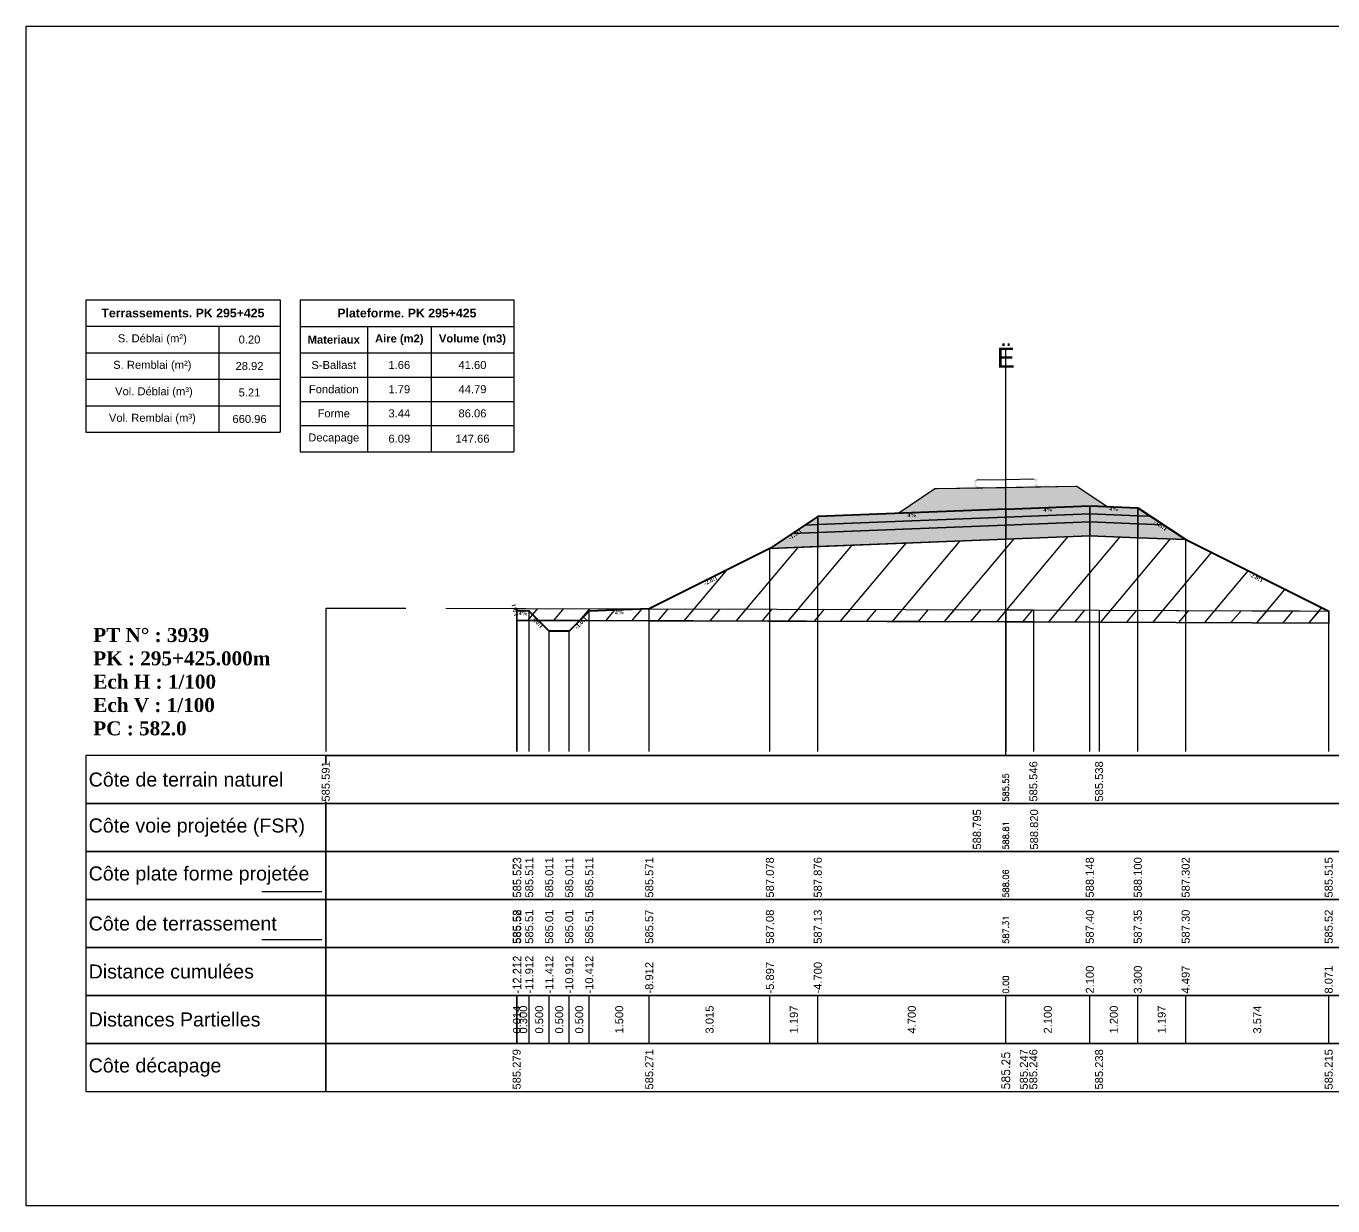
# Model space of a CAD drawing. Header units: millimetres. Extents: x 2762 to 3076, y 916 to 3305.
# Drawn here: x 2873.89 to 2906.55, y 2397.43 to 2426.93 of the extents above; entities that cross this region are included whole.
import ezdxf

# ---------------------------------------------------------------- set-up
doc = ezdxf.new("R2010")
doc.units = ezdxf.units.MM
doc.header["$LTSCALE"] = 2
doc.linetypes.add('CACHE', pattern=[9.525, 6.35, -3.175])
doc.linetypes.add('DASHED', pattern=[0.75, 0.5, -0.25])
for name, color, linetype in [('C-ANNO-TABL', 1, 'Continuous'), ('C-ANNO-TABL-TEXT', 150, 'Continuous'), ('C-ANNO-TABL-TITL', 150, 'Continuous'), ('C-ANNO-TABL-TTBL', 5, 'Continuous'), ('C-ROAD-CORR', 5, 'Continuous'), ('C-ROAD-SCTN', 7, 'Continuous')]:
    doc.layers.add(name, color=color, linetype=linetype)
doc.styles.add('ARIAL', font='arial.ttf')
doc.styles.add('C3D_Etiquette', font='romans.shx')
doc.styles.add('C3D_Profil_Travers', font='romans.shx')
doc.styles.get("Standard").update_dxf_attribs({"font": 'arial.ttf'})

msp = doc.modelspace()

# ---------------------------------------------------------------- hatches: boundary and pattern name
at = {"linetype": 'Continuous', "lineweight": -3}
msp.add_hatch(color=254, dxfattribs=at).paths.add_polyline_path([(2897.169, 2415.187), (2897.166, 2415.372), (2897.28, 2415.395), (2897.628, 2415.401), (2897.628, 2415.407), (2897.554, 2415.405), (2897.554, 2415.415), (2897.555, 2415.416), (2897.556, 2415.417), (2897.558, 2415.417), (2897.578, 2415.419), (2897.581, 2415.42), (2897.584, 2415.421), (2897.612, 2415.432), (2897.614, 2415.433), (2897.615, 2415.435), (2897.616, 2415.436), (2897.617, 2415.44), (2897.618, 2415.447), (2897.619, 2415.456), (2897.62, 2415.467), (2897.62, 2415.491), (2897.619, 2415.506), (2897.618, 2415.513), (2897.617, 2415.519), (2897.616, 2415.523), (2897.616, 2415.525), (2897.615, 2415.529), (2897.614, 2415.53), (2897.613, 2415.532), (2897.612, 2415.533), (2897.61, 2415.534), (2897.595, 2415.539), (2897.592, 2415.541), (2897.592, 2415.541), (2897.591, 2415.543), (2897.591, 2415.546), (2897.591, 2415.564), (2897.591, 2415.568), (2897.592, 2415.57), (2897.594, 2415.573), (2897.596, 2415.574), (2897.599, 2415.576), (2897.6, 2415.576), (2897.604, 2415.577), (2897.608, 2415.577), (2897.611, 2415.578), (2897.615, 2415.578), (2897.62, 2415.578), (2897.623, 2415.578), (2897.626, 2415.579), (2897.63, 2415.579), (2897.633, 2415.579), (2897.637, 2415.579), (2897.642, 2415.578), (2897.645, 2415.578), (2897.649, 2415.578), (2897.653, 2415.577), (2897.654, 2415.577), (2897.656, 2415.575), (2897.659, 2415.574), (2897.661, 2415.572), (2897.662, 2415.569), (2897.663, 2415.565), (2897.663, 2415.547), (2897.663, 2415.544), (2897.662, 2415.543), (2897.662, 2415.542), (2897.659, 2415.54), (2897.644, 2415.534), (2897.643, 2415.534), (2897.641, 2415.532), (2897.64, 2415.531), (2897.64, 2415.529), (2897.639, 2415.526), (2897.638, 2415.524), (2897.638, 2415.519), (2897.637, 2415.513), (2897.637, 2415.507), (2897.636, 2415.491), (2897.637, 2415.467), (2897.638, 2415.457), (2897.639, 2415.448), (2897.641, 2415.441), (2897.642, 2415.436), (2897.642, 2415.435), (2897.644, 2415.434), (2897.646, 2415.433), (2897.674, 2415.423), (2897.677, 2415.421), (2897.681, 2415.421), (2897.701, 2415.42), (2897.702, 2415.419), (2897.703, 2415.419), (2897.704, 2415.418), (2897.704, 2415.408), (2897.63, 2415.407), (2897.63, 2415.401), (2897.834, 2415.405), (2897.966, 2415.376), (2898.8, 2415.391), (2898.931, 2415.424), (2899.135, 2415.427), (2899.135, 2415.433), (2899.061, 2415.432), (2899.061, 2415.441), (2899.062, 2415.442), (2899.063, 2415.443), (2899.064, 2415.444), (2899.084, 2415.446), (2899.088, 2415.446), (2899.091, 2415.447), (2899.119, 2415.458), (2899.121, 2415.46), (2899.122, 2415.461), (2899.123, 2415.462), (2899.124, 2415.467), (2899.125, 2415.474), (2899.126, 2415.483), (2899.127, 2415.493), (2899.126, 2415.517), (2899.125, 2415.533), (2899.125, 2415.539), (2899.124, 2415.545), (2899.123, 2415.55), (2899.123, 2415.551), (2899.122, 2415.555), (2899.121, 2415.557), (2899.12, 2415.558), (2899.118, 2415.559), (2899.117, 2415.56), (2899.102, 2415.565), (2899.099, 2415.567), (2899.098, 2415.568), (2899.098, 2415.569), (2899.098, 2415.572), (2899.097, 2415.59), (2899.098, 2415.594), (2899.099, 2415.597), (2899.101, 2415.599), (2899.103, 2415.601), (2899.106, 2415.602), (2899.107, 2415.602), (2899.11, 2415.603), (2899.114, 2415.604), (2899.118, 2415.604), (2899.122, 2415.604), (2899.127, 2415.605), (2899.13, 2415.605), (2899.133, 2415.605), (2899.136, 2415.605), (2899.14, 2415.605), (2899.144, 2415.605), (2899.149, 2415.605), (2899.152, 2415.604), (2899.156, 2415.604), (2899.16, 2415.603), (2899.161, 2415.603), (2899.163, 2415.602), (2899.165, 2415.6), (2899.168, 2415.598), (2899.169, 2415.596), (2899.169, 2415.591), (2899.17, 2415.573), (2899.17, 2415.571), (2899.169, 2415.569), (2899.169, 2415.568), (2899.166, 2415.566), (2899.151, 2415.561), (2899.149, 2415.56), (2899.148, 2415.558), (2899.147, 2415.557), (2899.146, 2415.555), (2899.146, 2415.552), (2899.145, 2415.55), (2899.144, 2415.545), (2899.144, 2415.539), (2899.143, 2415.533), (2899.143, 2415.517), (2899.143, 2415.493), (2899.145, 2415.483), (2899.146, 2415.474), (2899.147, 2415.467), (2899.148, 2415.463), (2899.149, 2415.461), (2899.15, 2415.46), (2899.153, 2415.459), (2899.181, 2415.449), (2899.184, 2415.448), (2899.187, 2415.447), (2899.207, 2415.446), (2899.209, 2415.446), (2899.21, 2415.445), (2899.211, 2415.444), (2899.211, 2415.434), (2899.137, 2415.433), (2899.137, 2415.427), (2899.485, 2415.433), (2899.6, 2415.414), (2899.604, 2415.229)])
h = msp.add_hatch(dxfattribs=at)
h.set_pattern_fill('GRAVEL', color=252, scale=0.009, style=0)
h.set_pattern_definition([(228.0128, (2895.843941, 2414.968759), (-1.8288, -2.0574), [0.030755, -3.0447435]), (184.96974, (2895.823367, 2414.945899), (2.743199999, 0.228600013), [0.0527764, -5.2248644]), (132.51045, (2895.77079, 2414.941327), (2.286, -2.5146), [0.0372133, -3.684125]), (267.2737, (2895.681635, 2414.884177), (0.2286, 4.572), [0.0480604, -4.7579794]), (292.83365, (2895.679349, 2414.83617), (-1.143, 2.7432), [0.047127, -4.6655827]), (357.2737, (2895.697637, 2414.792737), (-4.572, 0.2286), [0.0480604, -4.7579794]), (37.69424, (2895.7456434, 2414.7904505), (-2.9718, -2.286), [0.0635574, -6.2921804]), (72.25533, (2895.795935, 2414.8293125), (1.6002, 5.0292), [0.0600048, -5.940473]), (121.42957, (2895.814223, 2414.886463), (-1.8288, 2.9718), [0.048223, -4.774099]), (175.23636, (2895.789077, 2414.92761), (2.5146, -0.2286), [0.055054, -2.697654]), (222.39744, (2895.7342134, 2414.9321825), (-2.7432, -2.5146), [0.071197, -7.0485095]), (138.81407, (2895.90795, 2414.88189), (-1.6002, 1.3716), [0.0243004, -2.405751]), (171.46923, (2895.889661, 2414.897893), (2.9718, -0.4572), [0.0462314, -4.5769175]), (225, (2895.84394, 2414.90475), (-3e-17, -0.2286), [0.032329, -0.29096]), (203.1986, (2895.82794, 2414.932183), (1.143, 0.4572), [0.01741, -1.723556]), (291.8014, (2895.811937, 2414.925325), (-0.2286, 0.6858), [0.024621, -1.206428]), (30.9638, (2895.82108, 2414.902465), (0.6858, 0.4572), [0.039989, -1.292967]), (161.565, (2895.85537, 2414.92304), (0.4572, -0.2286), [0.028916, -0.693981]), (16.38954, (2895.67935, 2414.925325), (2.286, 0.6858), [0.040508, -4.0102944]), (70.34618, (2895.718211, 2414.936755), (-0.9144, -2.5146), [0.033984, -3.3643994]), (293.1986, (2895.85537, 2414.96876), (-0.4572, 1.143), [0.034819, -1.7061465]), (343.61046, (2895.869087, 2414.936755), (-2.286, 0.6858), [0.040508, -4.0102944]), (339.44395, (2895.67935, 2414.783593), (-1.143, 0.4572), [0.039063, -1.914096]), (294.77514, (2895.715925, 2414.769877), (-1.143, 2.5146), [0.0327305, -3.2403234]), (66.8014, (2895.857657, 2414.74016), (0.4572, 1.143), [0.034819, -1.7061465]), (17.35402, (2895.871373, 2414.772163), (-2.9718, -0.9144), [0.0383204, -3.793714]), (69.44395, (2895.745643, 2414.740159), (-0.4572, -1.143), [0.0195316, -1.933628]), (101.3099, (2895.84394, 2414.74016), (-0.2286, 0.9144), [0.011656, -1.1539795]), (165.9638, (2895.841655, 2414.75159), (0.6858, -0.2286), [0.047127, -0.895415]), (186.009, (2895.795935, 2414.763019), (2.286, 0.2286), [0.043674, -4.323723]), (303.69, (2895.82108, 2414.88189), (-0.2286, 0.4572), [0.032969, -0.79126]), (353.15723, (2895.839369, 2414.8544585), (3.8862, -0.4572), [0.05756, -5.698441]), (60.9454, (2895.89652, 2414.8476), (-0.9144, -1.6002), [0.023536, -2.330045]), (90, (2895.90795, 2414.86817), (-0.2286, 0.2286), [0.013716, -0.214884]), (120.25644, (2895.791363, 2414.769877), (0.9144, -1.6002), [0.031758, -3.1440547]), (48.0128, (2895.775361, 2414.797309), (1.8288, 2.0574), [0.06151, -3.0139886]), (0, (2895.8165, 2414.84303), (0.2286, 0.2286), [0.059436, -0.169164]), (325.30485, (2895.875945, 2414.843029), (2.286, -1.6002), [0.036145, -3.5783385]), (254.0546, (2895.905663, 2414.822455), (-0.2286, -0.9144), [0.033285, -1.6309485]), (207.64598, (2895.896519, 2414.790451), (-4.3434, -2.286), [0.054193, -5.365122]), (175.42608, (2895.848513, 2414.765305), (-2.9718, 0.2286), [0.0573327, -5.675926])])
h.paths.add_polyline_path([(2895.679, 2414.74), (2896.608, 2415.36), (2896.652, 2415.36), (2900.114, 2415.42), (2900.158, 2415.42), (2900.916, 2414.915), (2900.48, 2414.932)])
h = msp.add_hatch(color=11, dxfattribs=at)
h.paths.add_polyline_path([(2901.68, 2414.684), (2901.68, 2414.884), (2901.999, 2414.671)])
h.paths.add_polyline_path([(2900.48, 2414.732), (2900.48, 2414.932), (2901.68, 2414.884), (2901.68, 2414.684)])
h.paths.add_polyline_path([(2898.38, 2414.648), (2898.38, 2414.848), (2900.48, 2414.932), (2900.48, 2414.732)])
h.paths.add_polyline_path([(2893.68, 2414.46), (2893.68, 2414.66), (2898.38, 2414.848), (2898.38, 2414.648)])
h.paths.add_polyline_path([(2893.36, 2414.447), (2893.68, 2414.66), (2893.68, 2414.46)])
h = msp.add_hatch(color=30, dxfattribs=at)
h.paths.add_polyline_path([(2901.68, 2414.484), (2901.68, 2414.684), (2901.999, 2414.671), (2902.318, 2414.459)])
h.paths.add_polyline_path([(2900.48, 2414.532), (2900.48, 2414.732), (2901.68, 2414.684), (2901.68, 2414.484)])
h.paths.add_polyline_path([(2898.38, 2414.448), (2898.38, 2414.648), (2900.48, 2414.732), (2900.48, 2414.532)])
h.paths.add_polyline_path([(2893.68, 2414.26), (2893.68, 2414.46), (2898.38, 2414.648), (2898.38, 2414.448)])
h.paths.add_polyline_path([(2893.041, 2414.235), (2893.36, 2414.447), (2893.68, 2414.46), (2893.68, 2414.26)])
h = msp.add_hatch(color=83, dxfattribs=at)
h.paths.add_polyline_path([(2901.68, 2414.134), (2901.68, 2414.484), (2902.318, 2414.459), (2902.876, 2414.086)])
h.paths.add_polyline_path([(2900.48, 2414.182), (2900.48, 2414.532), (2901.68, 2414.484), (2901.68, 2414.134)])
h.paths.add_polyline_path([(2898.38, 2414.098), (2898.38, 2414.448), (2900.48, 2414.532), (2900.48, 2414.182)])
h.paths.add_polyline_path([(2893.68, 2413.91), (2893.68, 2414.26), (2898.38, 2414.448), (2898.38, 2414.098)])
h.paths.add_polyline_path([(2892.483, 2413.862), (2893.041, 2414.235), (2893.68, 2414.26), (2893.68, 2413.91)])
h = msp.add_hatch(dxfattribs=at)
h.set_pattern_fill('_U', color=3, angle=50, style=0, pattern_type=0)
h.set_pattern_definition([(50, (2887.7319, 2412.059), (-0.766044, 0.64279), [])])
h.paths.add_polyline_path([(2887.732, 2412.059), (2887.967, 2412.295), (2889.467, 2412.355), (2892.483, 2413.862), (2900.48, 2414.182), (2902.876, 2414.086), (2906.451, 2412.299), (2906.451, 2411.999), (2900.712, 2412.022), (2899.068, 2412.03)])
h.paths.add_polyline_path([(2886.153, 2412.063), (2886.153, 2412.363), (2886.167, 2412.307), (2886.467, 2412.295), (2886.7, 2412.062)])
h = msp.add_hatch(dxfattribs=at)
h.set_pattern_fill('_U', color=150, scale=0.5, angle=50, style=0, pattern_type=0)
h.set_pattern_definition([(50, (2887.7319, 2412.05904), (-0.383022, 0.321394), [])])
h.paths.add_polyline_path([(2887.732, 2412.059), (2887.967, 2412.295), (2889.467, 2412.355), (2899.068, 2412.33), (2900.712, 2412.322), (2906.451, 2412.299), (2906.451, 2411.999), (2900.712, 2412.022), (2899.068, 2412.03)])
h.paths.add_polyline_path([(2886.153, 2412.363), (2889.467, 2412.355), (2887.967, 2412.295), (2887.732, 2412.059), (2886.7, 2412.062), (2886.467, 2412.295), (2886.167, 2412.307)])
h.paths.add_polyline_path([(2886.153, 2412.063), (2886.153, 2412.363), (2886.167, 2412.307), (2886.467, 2412.295), (2886.7, 2412.062)])

# ---------------------------------------------------------------- linework, layer by layer
at = {"color": 7, "linetype": 'Continuous', "lineweight": -3}
for p, q in [((2898.38, 2408.684), (2898.38, 2418.884)), ((2881.379, 2408.684), (2915.381, 2408.684)), ((2886.153, 2401.484), (2886.153, 2402.684)), ((2886.167, 2401.484), (2886.167, 2402.684)), ((2886.167, 2401.484), (2886.167, 2402.684)), ((2886.467, 2401.484), (2886.467, 2402.684)), ((2886.467, 2401.484), (2886.467, 2402.684)), ((2886.967, 2401.484), (2886.967, 2402.684)), ((2886.967, 2401.484), (2886.967, 2402.684)), ((2887.467, 2401.484), (2887.467, 2402.684)), ((2887.467, 2401.484), (2887.467, 2402.684)), ((2887.967, 2401.484), (2887.967, 2402.684)), ((2887.967, 2401.484), (2887.967, 2402.684)), ((2889.467, 2401.484), (2889.467, 2402.684)), ((2889.467, 2401.484), (2889.467, 2402.684)), ((2892.483, 2401.484), (2892.483, 2402.684)), ((2892.483, 2401.484), (2892.483, 2402.684)), ((2893.68, 2401.484), (2893.68, 2402.684)), ((2893.68, 2401.484), (2893.68, 2402.684)), ((2898.38, 2401.484), (2898.38, 2402.684)), ((2898.38, 2401.484), (2898.38, 2402.684)), ((2900.48, 2401.484), (2900.48, 2402.684)), ((2900.48, 2401.484), (2900.48, 2402.684)), ((2901.68, 2401.484), (2901.68, 2402.684)), ((2901.68, 2401.484), (2901.68, 2402.684)), ((2902.876, 2401.484), (2902.876, 2402.684)), ((2902.876, 2401.484), (2902.876, 2402.684)), ((2906.451, 2401.484), (2906.451, 2402.684))]:
    msp.add_line(p, q, dxfattribs=at)
at = {"color": 251, "linetype": 'Continuous', "lineweight": -3}
for p, q in [((2895.679, 2414.74), (2896.608, 2415.36)), ((2896.608, 2415.36), (2896.652, 2415.36)), ((2896.652, 2415.36), (2900.114, 2415.42)), ((2900.114, 2415.42), (2900.158, 2415.42)), ((2900.158, 2415.42), (2900.916, 2414.915)), ((2900.48, 2414.932), (2895.679, 2414.74)), ((2898.38, 2414.848), (2900.48, 2414.932)), ((2900.916, 2414.915), (2900.48, 2414.932)), ((2900.48, 2414.732), (2900.48, 2414.932)), ((2900.48, 2414.932), (2901.68, 2414.884)), ((2900.48, 2414.932), (2900.48, 2414.732)), ((2893.36, 2414.447), (2893.68, 2414.66)), ((2893.68, 2414.66), (2898.38, 2414.848)), ((2893.68, 2414.46), (2893.68, 2414.66)), ((2893.68, 2414.66), (2893.68, 2414.46)), ((2898.38, 2414.648), (2893.68, 2414.46)), ((2898.38, 2414.648), (2898.38, 2414.848)), ((2898.38, 2414.848), (2898.38, 2414.648)), ((2900.48, 2414.732), (2898.38, 2414.648)), ((2901.68, 2414.684), (2900.48, 2414.732)), ((2901.68, 2414.684), (2901.68, 2414.884)), ((2901.68, 2414.884), (2901.999, 2414.671)), ((2901.68, 2414.884), (2901.68, 2414.684)), ((2901.999, 2414.671), (2901.68, 2414.684)), ((2893.68, 2414.46), (2893.36, 2414.447))]:
    msp.add_line(p, q, dxfattribs=at)
at = {"color": 53, "linetype": 'Continuous', "lineweight": -3}
for p, q in [((2893.68, 2414.46), (2898.38, 2414.648)), ((2898.38, 2414.648), (2900.48, 2414.732)), ((2898.38, 2414.448), (2898.38, 2414.648)), ((2898.38, 2414.648), (2898.38, 2414.448)), ((2900.48, 2414.532), (2900.48, 2414.732)), ((2900.48, 2414.732), (2901.68, 2414.684)), ((2900.48, 2414.732), (2900.48, 2414.532)), ((2901.68, 2414.484), (2901.68, 2414.684)), ((2901.68, 2414.684), (2901.999, 2414.671)), ((2901.68, 2414.684), (2901.68, 2414.484)), ((2901.999, 2414.671), (2902.318, 2414.459)), ((2893.041, 2414.235), (2893.36, 2414.447)), ((2893.68, 2414.26), (2893.041, 2414.235)), ((2893.041, 2414.235), (2893.68, 2414.26)), ((2893.36, 2414.447), (2893.68, 2414.46)), ((2893.68, 2414.26), (2893.68, 2414.46)), ((2893.68, 2414.46), (2893.68, 2414.26)), ((2898.38, 2414.448), (2893.68, 2414.26)), ((2893.68, 2414.26), (2898.38, 2414.448)), ((2893.68, 2413.91), (2893.68, 2414.26)), ((2893.68, 2414.26), (2893.68, 2413.91)), ((2900.48, 2414.532), (2898.38, 2414.448)), ((2898.38, 2414.448), (2900.48, 2414.532)), ((2898.38, 2414.098), (2898.38, 2414.448)), ((2898.38, 2414.448), (2898.38, 2414.098)), ((2901.68, 2414.484), (2900.48, 2414.532)), ((2900.48, 2414.182), (2900.48, 2414.532)), ((2900.48, 2414.532), (2901.68, 2414.484)), ((2900.48, 2414.532), (2900.48, 2414.182)), ((2902.318, 2414.459), (2901.68, 2414.484)), ((2901.68, 2414.134), (2901.68, 2414.484)), ((2901.68, 2414.484), (2902.318, 2414.459)), ((2901.68, 2414.484), (2901.68, 2414.134)), ((2902.318, 2414.459), (2902.876, 2414.086)), ((2892.483, 2413.862), (2893.041, 2414.235)), ((2893.68, 2413.91), (2892.483, 2413.862)), ((2898.38, 2414.098), (2893.68, 2413.91)), ((2900.48, 2414.182), (2898.38, 2414.098)), ((2901.68, 2414.134), (2900.48, 2414.182)), ((2902.876, 2414.086), (2901.68, 2414.134))]:
    msp.add_line(p, q, dxfattribs=at)
at = {"color": 253, "linetype": 'Continuous', "lineweight": -3}
for p, q in [((2892.483, 2413.862), (2900.48, 2414.182)), ((2900.48, 2414.182), (2902.876, 2414.086)), ((2902.876, 2414.086), (2906.451, 2412.299)), ((2889.467, 2412.355), (2892.483, 2413.862)), ((2886.153, 2412.363), (2889.467, 2412.355)), ((2886.167, 2412.307), (2886.153, 2412.363)), ((2886.153, 2412.063), (2886.153, 2412.363)), ((2886.153, 2412.363), (2886.167, 2412.307)), ((2886.153, 2412.063), (2886.153, 2412.363)), ((2886.153, 2412.363), (2886.167, 2412.307)), ((2886.467, 2412.295), (2886.167, 2412.307)), ((2886.167, 2412.307), (2886.467, 2412.295)), ((2886.167, 2412.307), (2886.467, 2412.295)), ((2886.7, 2412.062), (2886.467, 2412.295)), ((2886.467, 2412.295), (2886.7, 2412.062)), ((2886.467, 2412.295), (2886.7, 2412.062)), ((2887.732, 2412.059), (2887.967, 2412.295)), ((2887.967, 2412.295), (2887.732, 2412.059)), ((2887.732, 2412.059), (2887.967, 2412.295)), ((2887.967, 2412.295), (2889.467, 2412.355)), ((2889.467, 2412.355), (2887.967, 2412.295)), ((2887.967, 2412.295), (2889.467, 2412.355)), ((2889.467, 2412.355), (2899.068, 2412.33)), ((2899.068, 2412.33), (2900.712, 2412.322)), ((2900.712, 2412.322), (2906.451, 2412.299)), ((2906.451, 2412.299), (2906.451, 2411.999)), ((2906.451, 2412.299), (2906.451, 2411.999)), ((2886.7, 2412.062), (2886.153, 2412.063)), ((2886.7, 2412.062), (2886.153, 2412.063)), ((2887.732, 2412.059), (2886.7, 2412.062)), ((2886.7, 2412.062), (2887.732, 2412.059)), ((2886.967, 2411.795), (2886.7, 2412.062)), ((2887.732, 2412.059), (2887.467, 2411.795)), ((2899.068, 2412.03), (2887.732, 2412.059)), ((2899.068, 2412.03), (2887.732, 2412.059)), ((2900.712, 2412.022), (2899.068, 2412.03)), ((2900.712, 2412.022), (2899.068, 2412.03)), ((2906.451, 2411.999), (2900.712, 2412.022)), ((2906.451, 2411.999), (2900.712, 2412.022)), ((2887.467, 2411.795), (2886.967, 2411.795))]:
    msp.add_line(p, q, dxfattribs=at)
at = {"color": 8, "linetype": 'CACHE', "lineweight": -3}
for p, q in [((2893.68, 2408.784), (2893.68, 2413.91)), ((2898.38, 2408.784), (2898.38, 2414.098)), ((2898.38, 2408.784), (2898.38, 2414.098)), ((2900.48, 2408.784), (2900.48, 2414.182)), ((2901.68, 2408.784), (2901.68, 2414.134)), ((2902.876, 2408.784), (2902.876, 2414.086)), ((2892.483, 2408.784), (2892.483, 2413.862)), ((2886.153, 2408.784), (2886.153, 2412.363)), ((2886.167, 2408.784), (2886.167, 2412.307)), ((2886.467, 2408.784), (2886.467, 2412.295)), ((2887.967, 2408.784), (2887.967, 2412.295)), ((2889.467, 2408.784), (2889.467, 2412.355)), ((2906.451, 2408.784), (2906.451, 2412.299)), ((2886.967, 2408.784), (2886.967, 2411.795)), ((2887.467, 2408.784), (2887.467, 2411.795))]:
    msp.add_line(p, q, dxfattribs=at)
at = {"color": 105, "linetype": 'DASHED', "lineweight": -3, "ltscale": 2}
for p, q in [((2881.38, 2412.375), (2898.38, 2412.332)), ((2898.38, 2412.332), (2899.068, 2412.33)), ((2899.068, 2412.33), (2900.712, 2412.322)), ((2900.712, 2412.322), (2915.38, 2412.264))]:
    msp.add_line(p, q, dxfattribs=at)
at = {"color": 98, "linetype": 'CACHE', "lineweight": -3}
for p, q in [((2881.38, 2412.375), (2881.38, 2408.784)), ((2898.38, 2412.332), (2898.38, 2408.784)), ((2899.068, 2412.33), (2899.068, 2408.784)), ((2900.712, 2412.322), (2900.712, 2408.784))]:
    msp.add_line(p, q, dxfattribs=at)
at = {"color": 6, "linetype": 'Continuous', "lineweight": -3}
for p, q in [((2886.153, 2412.063), (2889.467, 2412.055)), ((2889.467, 2412.055), (2898.38, 2412.032)), ((2898.38, 2412.032), (2898.831, 2412.031)), ((2898.831, 2412.031), (2899.068, 2412.03)), ((2899.068, 2412.03), (2900.712, 2412.022)), ((2900.712, 2412.022), (2906.451, 2411.999))]:
    msp.add_line(p, q, dxfattribs=at)
at = {"color": 154, "linetype": 'Continuous', "lineweight": -3}
msp.add_line((2879.779, 2405.284), (2881.279, 2405.284), dxfattribs=at)
at = {"color": 1, "linetype": 'Continuous', "lineweight": -3}
msp.add_line((2879.779, 2404.084), (2881.279, 2404.084), dxfattribs=at)
at = {"color": 7, "linetype": 'Continuous', "lineweight": -3}
for points in [[(2881.379, 2407.484), (2881.379, 2408.684), (2875.379, 2408.684), (2875.379, 2407.484)], [(2881.379, 2407.484), (2915.381, 2407.484), (2915.381, 2408.684), (2881.379, 2408.684)], [(2881.379, 2406.284), (2881.379, 2407.484), (2875.379, 2407.484), (2875.379, 2406.284)], [(2881.379, 2406.284), (2915.381, 2406.284), (2915.381, 2407.484), (2881.379, 2407.484)], [(2881.379, 2405.084), (2881.379, 2406.284), (2875.379, 2406.284), (2875.379, 2405.084)], [(2881.379, 2405.084), (2915.381, 2405.084), (2915.381, 2406.284), (2881.379, 2406.284)], [(2881.379, 2403.884), (2881.379, 2405.084), (2875.379, 2405.084), (2875.379, 2403.884)], [(2881.379, 2403.884), (2915.381, 2403.884), (2915.381, 2405.084), (2881.379, 2405.084)], [(2881.379, 2402.684), (2881.379, 2403.884), (2875.379, 2403.884), (2875.379, 2402.684)], [(2881.379, 2402.684), (2915.381, 2402.684), (2915.381, 2403.884), (2881.379, 2403.884)], [(2881.379, 2401.484), (2881.379, 2402.684), (2875.379, 2402.684), (2875.379, 2401.484)], [(2881.379, 2401.484), (2915.381, 2401.484), (2915.381, 2402.684), (2881.379, 2402.684)], [(2881.379, 2400.284), (2881.379, 2401.484), (2875.379, 2401.484), (2875.379, 2400.284)], [(2881.379, 2400.284), (2915.381, 2400.284), (2915.381, 2401.484), (2881.379, 2401.484)]]:
    msp.add_3dface(points, dxfattribs=at)
at = {"layer": 'C-ANNO-TABL', "color": 7, "linetype": 'Continuous', "lineweight": -3}
for p, q in [((2875.379, 2419.419), (2878.71, 2419.419)), ((2878.71, 2419.419), (2880.238, 2419.419)), ((2878.71, 2419.419), (2878.71, 2418.757)), ((2880.738, 2419.416), (2882.42, 2419.416)), ((2882.42, 2419.416), (2884.016, 2419.416)), ((2882.42, 2419.416), (2882.42, 2418.754)), ((2884.016, 2419.416), (2886.078, 2419.416)), ((2884.016, 2419.416), (2884.016, 2418.754)), ((2875.379, 2418.757), (2878.71, 2418.757)), ((2878.71, 2418.757), (2880.238, 2418.757)), ((2878.71, 2418.757), (2878.71, 2418.095)), ((2880.738, 2418.754), (2882.42, 2418.754)), ((2882.42, 2418.754), (2884.016, 2418.754)), ((2882.42, 2418.754), (2882.42, 2418.147)), ((2884.016, 2418.754), (2886.078, 2418.754)), ((2884.016, 2418.754), (2884.016, 2418.147)), ((2875.379, 2418.095), (2878.71, 2418.095)), ((2878.71, 2418.095), (2880.238, 2418.095)), ((2878.71, 2418.095), (2878.71, 2417.432)), ((2880.738, 2418.147), (2882.42, 2418.147)), ((2882.42, 2418.147), (2884.016, 2418.147)), ((2882.42, 2418.147), (2882.42, 2417.543)), ((2884.016, 2418.147), (2886.078, 2418.147)), ((2884.016, 2418.147), (2884.016, 2417.543)), ((2880.738, 2417.543), (2882.42, 2417.543)), ((2882.42, 2417.543), (2884.016, 2417.543)), ((2882.42, 2417.543), (2882.42, 2416.939)), ((2884.016, 2417.543), (2886.078, 2417.543)), ((2884.016, 2417.543), (2884.016, 2416.939)), ((2875.379, 2417.432), (2878.71, 2417.432)), ((2878.71, 2417.432), (2880.238, 2417.432)), ((2878.71, 2417.432), (2878.71, 2416.77)), ((2880.738, 2416.939), (2882.42, 2416.939)), ((2882.42, 2416.939), (2884.016, 2416.939)), ((2882.42, 2416.939), (2882.42, 2416.28)), ((2884.016, 2416.939), (2886.078, 2416.939)), ((2884.016, 2416.939), (2884.016, 2416.28))]:
    msp.add_line(p, q, dxfattribs=at)
at = {"layer": 'C-ANNO-TABL-TTBL', "color": 7, "linetype": 'Continuous', "lineweight": -3}
for p, q in [((2875.379, 2420.084), (2880.238, 2420.084)), ((2875.379, 2420.084), (2875.379, 2419.419)), ((2880.238, 2420.084), (2880.238, 2419.419)), ((2880.738, 2420.084), (2886.078, 2420.084)), ((2880.738, 2420.084), (2880.738, 2419.416)), ((2886.078, 2420.084), (2886.078, 2419.416)), ((2875.379, 2419.419), (2875.379, 2418.757)), ((2880.238, 2419.419), (2880.238, 2418.757)), ((2880.738, 2419.416), (2880.738, 2418.754)), ((2886.078, 2419.416), (2886.078, 2418.754)), ((2875.379, 2418.757), (2875.379, 2418.095)), ((2880.238, 2418.757), (2880.238, 2418.095)), ((2880.738, 2418.754), (2880.738, 2418.147)), ((2886.078, 2418.754), (2886.078, 2418.147)), ((2875.379, 2418.095), (2875.379, 2417.432)), ((2880.238, 2418.095), (2880.238, 2417.432)), ((2880.738, 2418.147), (2880.738, 2417.543)), ((2886.078, 2418.147), (2886.078, 2417.543)), ((2880.738, 2417.543), (2880.738, 2416.939)), ((2886.078, 2417.543), (2886.078, 2416.939)), ((2875.379, 2417.432), (2875.379, 2416.77)), ((2880.238, 2417.432), (2880.238, 2416.77)), ((2880.738, 2416.939), (2880.738, 2416.28)), ((2886.078, 2416.939), (2886.078, 2416.28)), ((2875.379, 2416.77), (2878.71, 2416.77)), ((2878.71, 2416.77), (2880.238, 2416.77)), ((2880.738, 2416.28), (2882.42, 2416.28)), ((2882.42, 2416.28), (2884.016, 2416.28)), ((2884.016, 2416.28), (2886.078, 2416.28))]:
    msp.add_line(p, q, dxfattribs=at)
at = {"layer": 'C-ROAD-CORR', "color": 1, "linetype": 'Continuous', "lineweight": 40}
for p, q in [((2898.38, 2414.848), (2900.48, 2414.932)), ((2900.48, 2414.932), (2901.68, 2414.884)), ((2893.68, 2414.66), (2892.483, 2413.862)), ((2898.38, 2414.848), (2893.68, 2414.66)), ((2901.68, 2414.884), (2902.876, 2414.086)), ((2902.876, 2414.086), (2906.451, 2412.299)), ((2892.483, 2413.862), (2889.467, 2412.355)), ((2886.167, 2412.307), (2886.153, 2412.363)), ((2886.467, 2412.295), (2886.167, 2412.307)), ((2886.967, 2411.795), (2886.467, 2412.295)), ((2887.967, 2412.295), (2887.467, 2411.795)), ((2889.467, 2412.355), (2887.967, 2412.295)), ((2887.467, 2411.795), (2886.967, 2411.795))]:
    msp.add_line(p, q, dxfattribs=at)
at = {"layer": 'C-ROAD-CORR', "color": 102, "linetype": 'Continuous', "lineweight": -3, "ltscale": 0.5}
for p, q in [((2893.68, 2413.91), (2892.483, 2413.862)), ((2898.38, 2414.098), (2893.68, 2413.91)), ((2898.38, 2414.098), (2900.48, 2414.182)), ((2900.48, 2414.182), (2901.68, 2414.134)), ((2901.68, 2414.134), (2902.876, 2414.086))]:
    msp.add_line(p, q, dxfattribs=at)
at = {"layer": 'C-ROAD-CORR', "color": 1, "linetype": 'Continuous', "lineweight": -3}
for p, q in [((2886.967, 2411.795), (2886.467, 2412.295)), ((2887.967, 2412.295), (2887.467, 2411.795))]:
    msp.add_line(p, q, dxfattribs=at)
at = {"layer": 'C-ROAD-SCTN', "color": 154, "linetype": 'Continuous', "lineweight": -3}
for p, q in [((2897.652, 2415.579), (2897.662, 2415.579)), ((2897.662, 2415.579), (2898.38, 2415.592)), ((2898.38, 2415.592), (2899.088, 2415.604)), ((2898.38, 2414.848), (2900.48, 2414.932)), ((2900.48, 2414.932), (2901.68, 2414.884)), ((2892.483, 2413.862), (2893.68, 2414.66)), ((2893.68, 2414.66), (2898.38, 2414.848)), ((2901.68, 2414.884), (2902.876, 2414.086)), ((2902.876, 2414.086), (2906.451, 2412.299)), ((2889.467, 2412.355), (2892.483, 2413.862)), ((2886.153, 2412.363), (2886.167, 2412.307)), ((2886.167, 2412.307), (2886.467, 2412.295)), ((2886.467, 2412.295), (2886.967, 2411.795)), ((2887.467, 2411.795), (2887.967, 2412.295)), ((2887.967, 2412.295), (2889.467, 2412.355)), ((2886.967, 2411.795), (2887.467, 2411.795))]:
    msp.add_line(p, q, dxfattribs=at)
at = {"layer": 'C-ROAD-SCTN', "color": 140, "linetype": 'Continuous', "lineweight": -3}
for p, q in [((2895.679, 2414.74), (2896.608, 2415.36)), ((2896.608, 2415.36), (2896.652, 2415.36)), ((2896.652, 2415.36), (2898.38, 2415.39)), ((2898.38, 2415.39), (2900.114, 2415.42)), ((2900.114, 2415.42), (2900.158, 2415.42)), ((2900.158, 2415.42), (2900.916, 2414.915))]:
    msp.add_line(p, q, dxfattribs=at)
at = {"layer": 'C-ROAD-SCTN', "color": 1, "linetype": 'Continuous', "lineweight": -3}
for p, q in [((2892.483, 2413.862), (2893.68, 2413.91)), ((2893.68, 2413.91), (2898.38, 2414.098)), ((2898.38, 2414.098), (2900.48, 2414.182)), ((2900.48, 2414.182), (2901.68, 2414.134)), ((2901.68, 2414.134), (2902.876, 2414.086)), ((2902.876, 2414.086), (2906.451, 2412.299)), ((2889.467, 2412.355), (2892.483, 2413.862)), ((2886.153, 2412.363), (2886.167, 2412.307)), ((2886.167, 2412.307), (2886.467, 2412.295)), ((2886.467, 2412.295), (2886.967, 2411.795)), ((2887.467, 2411.795), (2887.967, 2412.295)), ((2887.967, 2412.295), (2889.467, 2412.355)), ((2886.967, 2411.795), (2887.467, 2411.795))]:
    msp.add_line(p, q, dxfattribs=at)

# ---------------------------------------------------------------- texts
at = {"color": 7, "linetype": 'Continuous', "lineweight": -3}
for s, insert, char_height, attachment_point, style in [('{\\fWingdings|b0|i0|c2|p0;Ë}', (2898.38, 2418.384), 0.5, 8, 'C3D_Profil_Travers'), ('{\\fTimes New Roman|b1|i0|c0|p18;PT N° : 3939\\PPK : 295+425.000m\\PEch H : 1/100\\PEch V : 1/100\\PPC : 582.0}', (2875.568, 2409.184), 0.35, 7, 'C3D_Profil_Travers'), ('{\\fArial|b0|i0|c0|p34;Côte de terrain naturel}', (2875.454, 2408.084), 0.35, 4, 'C3D_Etiquette'), ('{\\fArial|b0|i0|c0|p34;Côte plate forme projetée}', (2875.454, 2405.684), 0.35, 4, 'C3D_Etiquette'), ('{\\fArial|b0|i0|c0|p34;Côte de terrassement}', (2875.454, 2404.484), 0.35, 4, 'C3D_Etiquette'), ('{\\fArial|b0|i0|c0|p34;Distance cumulées}', (2875.454, 2403.284), 0.35, 4, 'C3D_Etiquette'), ('{\\fArial|b0|i0|c0|p34;Distances Partielles}', (2875.454, 2402.084), 0.35, 4, 'C3D_Etiquette'), ('{\\fArial|b0|i0|c0|p34;Côte décapage}', (2875.454, 2400.884), 0.35, 4, 'C3D_Etiquette')]:
    msp.add_mtext(s, dxfattribs=dict(at, insert=insert, char_height=char_height, attachment_point=attachment_point, style=style))
at = {"color": 7, "linetype": 'Continuous', "lineweight": -3, "char_height": 0.1, "style": 'C3D_Etiquette'}
for s, insert, width, attachment_point, rotation in [('{\\fTimes New Roman|b1|i0|c0|p18;4%}', (2899.43, 2414.886), 0.37094, 2, 2.2906), ('{\\fTimes New Roman|b1|i0|c0|p18;4%}', (2901.079, 2414.904), 0.42071, 2, 357.7094), ('{\\fTimes New Roman|b1|i0|c0|p18;4%}', (2896.03, 2414.75), 0.42071, 2, 2.2906), ('{\\fTimes New Roman|b1|i0|c0|p18;-1.5:1}', (2893.083, 2414.258), 0.34598, 2, 33.6901), ('{\\fTimes New Roman|b1|i0|c0|p18;-1.5:1}', (2902.276, 2414.482), 0.34598, 2, 326.3099), ('{\\fTimes New Roman|b1|i0|c0|p18;-2.0:1}', (2890.977, 2413.105), 0.34598, 2, 26.5651), ('{\\fTimes New Roman|b1|i0|c0|p18;-2.0:1}', (2904.662, 2413.189), 0.34598, 2, 333.4349), ('{\\fTimes New Roman|b1|i0|c0|p18;1.0:1}', (2886.157, 2412.334), 0.29446, 8, 104.0362), ('{\\fTimes New Roman|b1|i0|c0|p18;4%}', (2886.317, 2412.297), 0.37094, 2, 357.7094), ('{\\fTimes New Roman|b1|i0|c0|p18;4%}', (2888.718, 2412.321), 0.42071, 2, 2.2906), ('{\\fTimes New Roman|b1|i0|c0|p18;1.0:1}', (2886.715, 2412.042), 0.29001, 2, 315), ('{\\fTimes New Roman|b1|i0|c0|p18;-1.0:1}', (2887.72, 2412.042), 0.34598, 2, 45)]:
    msp.add_mtext(s, dxfattribs=dict(at, insert=insert, width=width, attachment_point=attachment_point, rotation=rotation))
at = {"color": 7, "linetype": 'Continuous', "lineweight": -3, "rotation": 90, "style": 'C3D_Profil_Travers'}
for s, insert, char_height, attachment_point in [('585.55', (2898.38, 2407.534), 0.15, 4), ('588.81', (2898.38, 2406.334), 0.15, 4), ('588.06', (2898.38, 2405.134), 0.15, 4), ('{\\fArial|b0|i0|c0|p34;585.58}', (2886.153, 2403.979), 0.2, 4), ('{\\fArial|b0|i0|c0|p34;585.52}', (2886.167, 2403.979), 0.2, 4), ('{\\fArial|b0|i0|c0|p34;585.51}', (2886.467, 2403.979), 0.2, 4), ('{\\fArial|b0|i0|c0|p34;585.01}', (2886.967, 2403.979), 0.2, 4), ('{\\fArial|b0|i0|c0|p34;585.01}', (2887.467, 2403.979), 0.2, 4), ('{\\fArial|b0|i0|c0|p34;585.51}', (2887.967, 2403.979), 0.2, 4), ('{\\fArial|b0|i0|c0|p34;585.57}', (2889.467, 2403.979), 0.2, 4), ('{\\fArial|b0|i0|c0|p34;587.08}', (2892.483, 2403.979), 0.2, 4), ('{\\fArial|b0|i0|c0|p34;587.13}', (2893.68, 2403.979), 0.2, 4), ('{\\fArial|b0|i0|c0|p34;587.40}', (2900.48, 2403.979), 0.2, 4), ('{\\fArial|b0|i0|c0|p34;587.35}', (2901.68, 2403.979), 0.2, 4), ('{\\fArial|b0|i0|c0|p34;587.30}', (2902.876, 2403.979), 0.2, 4), ('{\\fArial|b0|i0|c0|p34;585.52}', (2906.451, 2403.979), 0.2, 4), ('587.31', (2898.38, 2403.979), 0.15, 4), ('0.00', (2898.38, 2402.734), 0.15, 4), ('{\\fArial|b0|i0|c0|p34;0.014}', (2886.16, 2402.084), 0.2, 5), ('{\\fArial|b0|i0|c0|p34;0.300}', (2886.317, 2402.084), 0.2, 5), ('{\\fArial|b0|i0|c0|p34;0.500}', (2886.717, 2402.084), 0.2, 5), ('{\\fArial|b0|i0|c0|p34;0.500}', (2887.217, 2402.084), 0.2, 5), ('{\\fArial|b0|i0|c0|p34;0.500}', (2887.717, 2402.084), 0.2, 5), ('{\\fArial|b0|i0|c0|p34;1.500}', (2888.717, 2402.084), 0.2, 5), ('{\\fArial|b0|i0|c0|p34;3.015}', (2890.975, 2402.084), 0.2, 5), ('{\\fArial|b0|i0|c0|p34;1.197}', (2893.081, 2402.084), 0.2, 5), ('{\\fArial|b0|i0|c0|p34;4.700}', (2896.03, 2402.084), 0.2, 5), ('{\\fArial|b0|i0|c0|p34;2.100}', (2899.43, 2402.084), 0.2, 5), ('{\\fArial|b0|i0|c0|p34;1.200}', (2901.08, 2402.084), 0.2, 5), ('{\\fArial|b0|i0|c0|p34;1.197}', (2902.278, 2402.084), 0.2, 5), ('{\\fArial|b0|i0|c0|p34;3.574}', (2904.664, 2402.084), 0.2, 5), ('585.25', (2898.38, 2400.334), 0.2, 4)]:
    msp.add_mtext(s, dxfattribs=dict(at, insert=insert, char_height=char_height, attachment_point=attachment_point))
at = {"color": 7, "linetype": 'Continuous', "lineweight": -3, "insert": (2875.454, 2406.884), "char_height": 0.35, "attachment_point": 4}
msp.add_mtext('{\\fArial|b0|i0|c0|p34;Côte voie projetée (FSR)}', dxfattribs=at)
at = {"layer": 'C-ANNO-TABL-TEXT', "color": 7, "linetype": 'Continuous', "lineweight": -3, "char_height": 0.2, "attachment_point": 5, "style": 'ARIAL'}
for s, insert in [('{\\fArial|b0|i0|c0|p34;\\C7;0.20}', (2879.474, 2419.088)), ('{\\fArial|b0|i0|c0|p34;\\C7;28.92}', (2879.474, 2418.426)), ('{\\fArial|b0|i0|c0|p34;\\C7;S-Ballast}', (2881.579, 2418.451)), ('{\\fArial|b0|i0|c0|p34;\\C7;1.66}', (2883.218, 2418.451)), ('{\\C18;\\c0;41.60}', (2885.047, 2418.451)), ('{\\fArial|b0|i0|c0|p34;\\C7;5.21}', (2879.474, 2417.764)), ('{\\fArial|b0|i0|c0|p34;\\C7;Fondation}', (2881.579, 2417.845)), ('{\\fArial|b0|i0|c0|p34;\\C7;1.79}', (2883.218, 2417.845)), ('{\\C18;\\c0;44.79}', (2885.047, 2417.845)), ('{\\fArial|b0|i0|c0|p34;\\C7;660.96}', (2879.474, 2417.101)), ('{\\fArial|b0|i0|c0|p34;\\C7;Forme}', (2881.579, 2417.241)), ('{\\fArial|b0|i0|c0|p34;\\C7;3.44}', (2883.218, 2417.241)), ('{\\C18;\\c0;86.06}', (2885.047, 2417.241)), ('{\\fArial|b0|i0|c0|p34;\\C7;Decapage}', (2881.579, 2416.609)), ('{\\fArial|b0|i0|c0|p34;\\C7;6.09}', (2883.218, 2416.609)), ('{\\C18;\\c0;147.66}', (2885.047, 2416.609))]:
    msp.add_mtext(s, dxfattribs=dict(at, insert=insert))
at = {"layer": 'C-ANNO-TABL-TITL', "color": 7, "linetype": 'Continuous', "lineweight": -3, "attachment_point": 5, "style": 'ARIAL'}
for s, insert, char_height in [('{\\fArial|b1|i0|c0|p34;\\C7;Terrassements. PK 295+425}', (2877.808, 2419.751), 0.22), ('{\\fArial|b1|i0|c0|p34;\\C18;\\c0;Plateforme. PK 295+425}', (2883.408, 2419.75), 0.22), ('{\\fArial|b0|i0|c0|p34;\\C7;S. Déblai (m²) }', (2877.045, 2419.088), 0.2), ('{\\fArial|b1|i0|c0|p34;\\C7;Materiaux   }', (2881.579, 2419.085), 0.2), ('{\\fArial|b1|i0|c0|p34;\\C7;Aire (m2)}', (2883.218, 2419.085), 0.2), ('{\\fArial|b1|i0|c0|p34;\\C7;Volume (m3)}', (2885.047, 2419.085), 0.2), ('{\\fArial|b0|i0|c0|p34;\\C7;S. Remblai (m²) }', (2877.045, 2418.426), 0.2), ('{\\fArial|b0|i0|c0|p34;\\C7; Vol. Déblai (m³) }', (2877.045, 2417.764), 0.2), ('{\\fArial|b0|i0|c0|p34;\\C7;Vol. Remblai (m³)}', (2877.045, 2417.101), 0.2)]:
    msp.add_mtext(s, dxfattribs=dict(at, insert=insert, char_height=char_height))

# ---------------------------------------------------------------- next in the draw order: texts
at = {"color": 7, "linetype": 'Continuous', "lineweight": -3, "char_height": 0.2, "attachment_point": 4, "rotation": 90, "style": 'C3D_Profil_Travers', "bg_fill": 3, "box_fill_scale": 1.000375, "bg_fill_color": 256, "bg_fill_true_color": 13158600, "bg_fill_transparency": 0}
for s, insert, width in [('{\\fArial|b0|i0|c0|p34;585.591}', (2881.38, 2407.534), 0.95654), ('{\\fArial|b0|i0|c0|p34;585.546}', (2899.068, 2407.534), 0.99539), ('{\\fArial|b0|i0|c0|p34;585.538}', (2900.712, 2407.534), 0.99595), ('{\\fArial|b0|i0|c0|p34;588.795}', (2897.652, 2406.334), 0.99705), ('{\\fArial|b0|i0|c0|p34;588.820}', (2899.088, 2406.334), 0.99484), ('{\\fArial|b0|i0|c0|p34;585.579}', (2886.153, 2405.134), 0.99595), ('{\\fArial|b0|i0|c0|p34;585.011}', (2886.967, 2405.134), 0.95654), ('{\\fArial|b0|i0|c0|p34;585.011}', (2887.467, 2405.134), 0.95654), ('{\\fArial|b0|i0|c0|p34;585.511}', (2887.967, 2405.134), 0.95654), ('{\\fArial|b0|i0|c0|p34;585.571}', (2889.467, 2405.134), 0.95654), ('{\\fArial|b0|i0|c0|p34;587.078}', (2892.483, 2405.134), 0.99595), ('{\\fArial|b0|i0|c0|p34;587.876}', (2893.68, 2405.134), 0.99539), ('{\\fArial|b0|i0|c0|p34;588.148}', (2900.48, 2405.134), 0.99595), ('{\\fArial|b0|i0|c0|p34;588.100}', (2901.68, 2405.134), 0.99484), ('{\\fArial|b0|i0|c0|p34;587.302}', (2902.876, 2405.134), 0.99347), ('{\\fArial|b0|i0|c0|p34;585.515}', (2906.451, 2405.134), 0.99705), ('{\\fArial|b0|i0|c0|p34;\\C256;-12.226}', (2886.153, 2402.734), 0.93518), ('{\\fArial|b0|i0|c0|p34;\\C256;-11.412}', (2886.967, 2402.734), 0.93325), ('{\\fArial|b0|i0|c0|p34;\\C256;-10.912}', (2887.467, 2402.734), 0.93325), ('{\\fArial|b0|i0|c0|p34;\\C256;-10.412}', (2887.967, 2402.734), 0.93325), ('{\\fArial|b0|i0|c0|p34;\\C256;-8.912}', (2889.467, 2402.734), 0.77631), ('{\\fArial|b0|i0|c0|p34;\\C256;-5.897}', (2892.483, 2402.734), 0.77838), ('{\\fArial|b0|i0|c0|p34;\\C256;-4.700}', (2893.68, 2402.734), 0.77769), ('{\\fArial|b0|i0|c0|p34;\\C256;2.100}', (2900.48, 2402.734), 0.6844), ('{\\fArial|b0|i0|c0|p34;\\C256;3.300}', (2901.68, 2402.734), 0.68082), ('{\\fArial|b0|i0|c0|p34;\\C256;4.497}', (2902.876, 2402.734), 0.68978), ('{\\fArial|b0|i0|c0|p34;\\C256;8.071}', (2906.451, 2402.734), 0.64293), ('{\\fArial|b0|i0|c0|p34;585.279}', (2886.153, 2400.334), 0.99595), ('{\\fArial|b0|i0|c0|p34;585.271}', (2889.467, 2400.334), 0.95654), ('{\\fArial|b0|i0|c0|p34;585.247}', (2898.831, 2400.334), 0.99553), ('{\\fArial|b0|i0|c0|p34;585.238}', (2900.712, 2400.334), 0.99595), ('{\\fArial|b0|i0|c0|p34;585.215}', (2906.451, 2400.334), 0.99705)]:
    msp.add_mtext(s, dxfattribs=dict(at, insert=insert, width=width))

# ---------------------------------------------------------------- next in the draw order: texts
for s, insert, width in [('{\\fArial|b0|i0|c0|p34;588.795}', (2897.662, 2406.334), 0.99705), ('{\\fArial|b0|i0|c0|p34;585.523}', (2886.167, 2405.134), 0.99553), ('{\\fArial|b0|i0|c0|p34;\\C256;-12.212}', (2886.167, 2402.734), 0.93325), ('{\\fArial|b0|i0|c0|p34;585.246}', (2899.068, 2400.334), 0.99539)]:
    msp.add_mtext(s, dxfattribs=dict(at, insert=insert, width=width))

# ---------------------------------------------------------------- next in the draw order: texts
for s, insert, width in [('{\\fArial|b0|i0|c0|p34;585.511}', (2886.467, 2405.134), 0.95654), ('{\\fArial|b0|i0|c0|p34;\\C256;-11.912}', (2886.467, 2402.734), 0.93325)]:
    msp.add_mtext(s, dxfattribs=dict(at, insert=insert, width=width))

# ---------------------------------------------------------------- next in the draw order: linework, layer by layer
msp.add_lwpolyline([(2873.89, 2426.925), (2922.89, 2426.925), (2922.89, 2397.425), (2873.89, 2397.425)], close=True)

doc.saveas('drawing.dxf')
